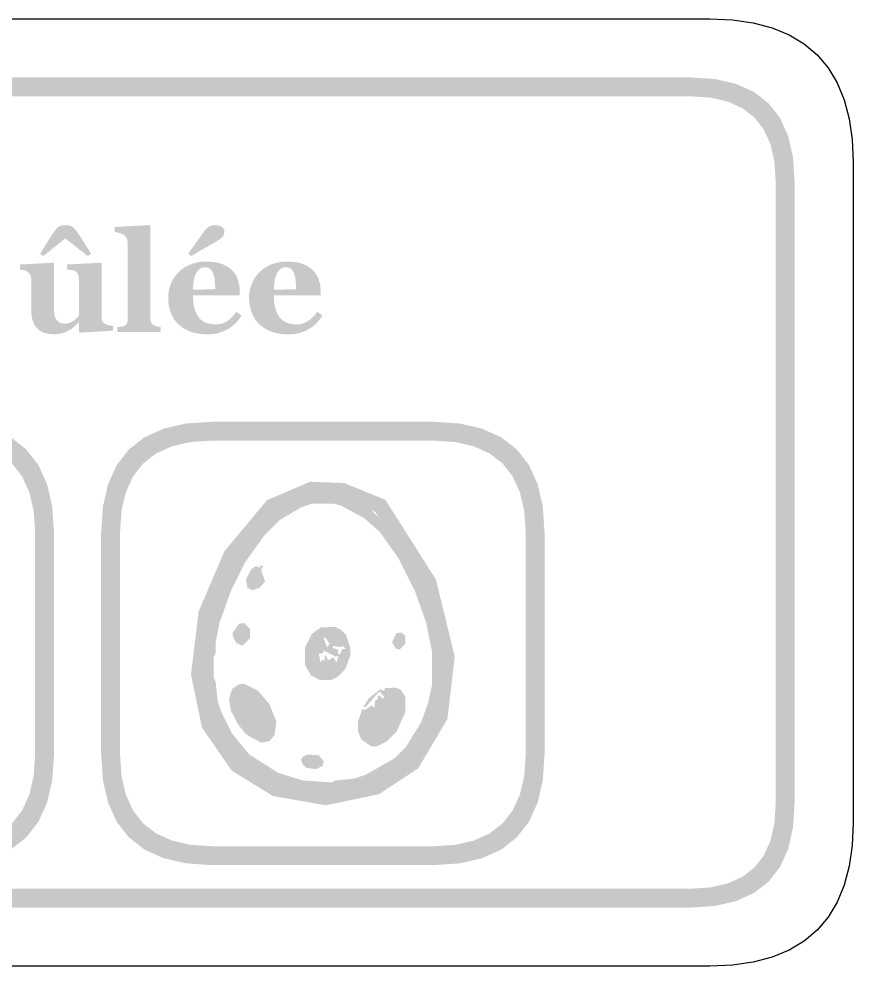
# Model space of a CAD drawing. Header units: millimetres. Extents: x 6 to 126, y 130 to 351.
# Drawn here: x 52.36 to 70.04, y 307.96 to 328.04 of the extents above; entities that cross this region are included whole.
import ezdxf

# ---------------------------------------------------------------- set-up
doc = ezdxf.new("R2010")
doc.units = ezdxf.units.MM
doc.layers.add('CUT', color=1, linetype='Continuous')
doc.layers.add('RASTER', color=7, linetype='Continuous')

msp = doc.modelspace()

# ---------------------------------------------------------------- hatches: boundary and pattern name
at = {"layer": 'RASTER'}
h = msp.add_hatch(color=7, dxfattribs=at)
h.paths.add_polyline_path([(7.2, 324.6), (7.234, 325.116), (7.337, 325.563), (7.509, 325.941), (7.75, 326.25), (8.059, 326.491), (8.438, 326.663), (8.884, 326.766), (9.4, 326.8), (66.6, 326.8), (67.116, 326.766), (67.563, 326.663), (67.941, 326.491), (68.25, 326.25), (68.491, 325.941), (68.663, 325.563), (68.766, 325.116), (68.8, 324.6), (68.8, 311.4), (68.766, 310.884), (68.663, 310.438), (68.491, 310.059), (68.25, 309.75), (67.941, 309.509), (67.563, 309.338), (67.116, 309.234), (66.6, 309.2), (9.4, 309.2), (8.884, 309.234), (8.438, 309.338), (8.059, 309.509), (7.75, 309.75), (7.509, 310.059), (7.337, 310.438), (7.234, 310.884), (7.2, 311.4)])
h.paths.add_polyline_path([(7.6, 324.6), (7.6, 311.4), (7.628, 310.978), (7.712, 310.613), (7.853, 310.303), (8.05, 310.05), (8.303, 309.853), (8.612, 309.713), (8.978, 309.628), (9.4, 309.6), (66.6, 309.6), (67.022, 309.628), (67.387, 309.713), (67.697, 309.853), (67.95, 310.05), (68.147, 310.303), (68.288, 310.613), (68.372, 310.978), (68.4, 311.4), (68.4, 324.6), (68.372, 325.022), (68.288, 325.388), (68.147, 325.697), (67.95, 325.95), (67.697, 326.147), (67.387, 326.288), (67.022, 326.372), (66.6, 326.4), (9.4, 326.4), (8.978, 326.372), (8.612, 326.288), (8.303, 326.147), (8.05, 325.95), (7.853, 325.697), (7.712, 325.388), (7.628, 325.022), (7.6, 324.6)], flags=0)
h = msp.add_hatch(color=7, dxfattribs=at)
h.paths.add_polyline_path([(54.351, 321.431), (53.652, 321.388), (53.63, 321.409), (53.63, 321.601), (53.621, 321.601), (53.609, 321.589), (53.596, 321.578), (53.584, 321.567), (53.572, 321.556), (53.56, 321.545), (53.548, 321.534), (53.536, 321.523), (53.524, 321.512), (53.511, 321.501), (53.499, 321.491), (53.485, 321.481), (53.471, 321.471), (53.457, 321.461), (53.442, 321.452), (53.426, 321.443), (53.41, 321.434), (53.392, 321.424), (53.373, 321.415), (53.355, 321.407), (53.337, 321.399), (53.32, 321.392), (53.303, 321.386), (53.286, 321.38), (53.269, 321.375), (53.251, 321.371), (53.232, 321.367), (53.21, 321.363), (53.187, 321.361), (53.162, 321.359), (53.135, 321.357), (53.106, 321.356), (53.075, 321.356), (53.021, 321.358), (52.971, 321.364), (52.923, 321.375), (52.879, 321.389), (52.839, 321.408), (52.801, 321.431), (52.767, 321.458), (52.736, 321.489), (52.708, 321.524), (52.684, 321.563), (52.664, 321.605), (52.647, 321.65), (52.634, 321.699), (52.625, 321.751), (52.62, 321.807), (52.618, 321.866), (52.618, 322.525), (52.617, 322.539), (52.616, 322.552), (52.615, 322.565), (52.612, 322.577), (52.609, 322.588), (52.605, 322.599), (52.601, 322.609), (52.596, 322.618), (52.59, 322.627), (52.584, 322.635), (52.577, 322.644), (52.57, 322.652), (52.563, 322.66), (52.555, 322.667), (52.546, 322.675), (52.537, 322.682), (52.53, 322.687), (52.521, 322.692), (52.513, 322.696), (52.503, 322.701), (52.494, 322.704), (52.483, 322.708), (52.472, 322.711), (52.461, 322.713), (52.449, 322.716), (52.438, 322.718), (52.427, 322.719), (52.416, 322.721), (52.406, 322.723), (52.396, 322.724), (52.386, 322.725), (52.376, 322.726), (52.376, 322.833), (53.086, 322.871), (53.103, 322.849), (53.103, 321.875), (53.103, 321.838), (53.106, 321.804), (53.111, 321.773), (53.117, 321.744), (53.125, 321.717), (53.135, 321.693), (53.147, 321.671), (53.16, 321.652), (53.176, 321.635), (53.192, 321.621), (53.21, 321.608), (53.229, 321.598), (53.25, 321.59), (53.271, 321.585), (53.295, 321.581), (53.319, 321.58), (53.345, 321.581), (53.37, 321.584), (53.394, 321.588), (53.418, 321.594), (53.441, 321.601), (53.463, 321.611), (53.485, 321.622), (53.506, 321.634), (53.526, 321.648), (53.545, 321.662), (53.562, 321.676), (53.578, 321.69), (53.592, 321.705), (53.605, 321.72), (53.617, 321.735), (53.627, 321.75), (53.627, 322.54), (53.627, 322.552), (53.626, 322.564), (53.624, 322.576), (53.622, 322.587), (53.62, 322.598), (53.616, 322.609), (53.612, 322.619), (53.608, 322.629), (53.603, 322.639), (53.597, 322.648), (53.591, 322.657), (53.584, 322.665), (53.577, 322.673), (53.569, 322.68), (53.561, 322.687), (53.552, 322.693), (53.545, 322.698), (53.538, 322.702), (53.529, 322.705), (53.52, 322.708), (53.51, 322.711), (53.5, 322.713), (53.489, 322.715), (53.477, 322.717), (53.465, 322.718), (53.452, 322.72), (53.44, 322.721), (53.427, 322.722), (53.415, 322.723), (53.402, 322.724), (53.389, 322.725), (53.376, 322.726), (53.376, 322.833), (54.087, 322.871), (54.109, 322.849), (54.109, 321.718), (54.109, 321.705), (54.11, 321.693), (54.112, 321.682), (54.114, 321.67), (54.117, 321.66), (54.12, 321.65), (54.125, 321.64), (54.129, 321.631), (54.135, 321.622), (54.141, 321.613), (54.147, 321.605), (54.155, 321.598), (54.162, 321.59), (54.171, 321.583), (54.18, 321.576), (54.189, 321.57), (54.197, 321.566), (54.204, 321.562), (54.213, 321.558), (54.221, 321.555), (54.231, 321.552), (54.241, 321.55), (54.251, 321.548), (54.262, 321.546), (54.273, 321.544), (54.284, 321.543), (54.295, 321.542), (54.306, 321.54), (54.318, 321.54), (54.329, 321.539), (54.34, 321.538), (54.351, 321.538)])
h.paths.add_polyline_path([(53.889, 323.058), (53.81, 323.016), (53.341, 323.388), (52.878, 323.016), (52.804, 323.058), (52.839, 323.115), (52.871, 323.167), (52.901, 323.215), (52.928, 323.258), (52.952, 323.297), (52.973, 323.331), (52.992, 323.361), (53.007, 323.386), (53.022, 323.41), (53.037, 323.433), (53.053, 323.457), (53.07, 323.48), (53.087, 323.505), (53.105, 323.529), (53.123, 323.553), (53.142, 323.578), (53.151, 323.589), (53.16, 323.599), (53.169, 323.609), (53.179, 323.618), (53.189, 323.626), (53.2, 323.633), (53.211, 323.64), (53.222, 323.646), (53.234, 323.651), (53.247, 323.655), (53.261, 323.659), (53.276, 323.662), (53.292, 323.664), (53.31, 323.666), (53.328, 323.667), (53.347, 323.668), (53.367, 323.667), (53.385, 323.666), (53.402, 323.665), (53.417, 323.662), (53.432, 323.66), (53.445, 323.656), (53.457, 323.652), (53.467, 323.647), (53.477, 323.642), (53.487, 323.635), (53.496, 323.629), (53.506, 323.621), (53.515, 323.613), (53.524, 323.604), (53.533, 323.594), (53.542, 323.584), (53.559, 323.563), (53.577, 323.54), (53.595, 323.516), (53.613, 323.491), (53.632, 323.464), (53.651, 323.437), (53.67, 323.408), (53.689, 323.378), (53.709, 323.346), (53.731, 323.311), (53.754, 323.275), (53.778, 323.236), (53.804, 323.195), (53.831, 323.152), (53.859, 323.106), (53.889, 323.058)])
msp.add_hatch(color=7, dxfattribs=at).paths.add_polyline_path([(55.361, 321.4), (54.443, 321.4), (54.443, 321.507), (54.452, 321.508), (54.462, 321.508), (54.471, 321.509), (54.48, 321.51), (54.49, 321.511), (54.499, 321.512), (54.508, 321.513), (54.517, 321.514), (54.526, 321.515), (54.534, 321.517), (54.543, 321.518), (54.551, 321.52), (54.559, 321.522), (54.566, 321.524), (54.573, 321.526), (54.581, 321.529), (54.592, 321.534), (54.602, 321.539), (54.611, 321.544), (54.62, 321.55), (54.627, 321.557), (54.634, 321.564), (54.64, 321.571), (54.644, 321.579), (54.648, 321.588), (54.652, 321.597), (54.655, 321.607), (54.657, 321.618), (54.659, 321.629), (54.66, 321.641), (54.661, 321.653), (54.661, 321.667), (54.661, 323.29), (54.661, 323.303), (54.66, 323.317), (54.658, 323.33), (54.655, 323.343), (54.652, 323.356), (54.648, 323.369), (54.644, 323.381), (54.638, 323.393), (54.633, 323.404), (54.626, 323.415), (54.619, 323.425), (54.612, 323.435), (54.604, 323.444), (54.596, 323.452), (54.587, 323.459), (54.578, 323.465), (54.57, 323.47), (54.561, 323.475), (54.551, 323.48), (54.541, 323.484), (54.529, 323.489), (54.517, 323.493), (54.503, 323.498), (54.489, 323.502), (54.474, 323.506), (54.46, 323.51), (54.446, 323.513), (54.433, 323.516), (54.42, 323.518), (54.408, 323.52), (54.396, 323.522), (54.384, 323.523), (54.384, 323.629), (55.121, 323.668), (55.143, 323.644), (55.143, 321.686), (55.143, 321.672), (55.144, 321.66), (55.146, 321.648), (55.148, 321.637), (55.151, 321.626), (55.154, 321.616), (55.158, 321.606), (55.162, 321.598), (55.167, 321.59), (55.173, 321.582), (55.18, 321.575), (55.187, 321.568), (55.195, 321.561), (55.204, 321.555), (55.213, 321.55), (55.224, 321.545), (55.231, 321.542), (55.238, 321.539), (55.246, 321.536), (55.254, 321.533), (55.261, 321.53), (55.269, 321.527), (55.277, 321.524), (55.285, 321.522), (55.293, 321.519), (55.302, 321.517), (55.311, 321.515), (55.32, 321.513), (55.33, 321.511), (55.34, 321.509), (55.351, 321.508), (55.361, 321.507)])
h = msp.add_hatch(color=7, dxfattribs=at)
h.paths.add_polyline_path([(57.077, 321.75), (57.064, 321.729), (57.05, 321.709), (57.035, 321.689), (57.02, 321.669), (57.004, 321.649), (56.988, 321.63), (56.971, 321.611), (56.953, 321.593), (56.934, 321.574), (56.915, 321.557), (56.896, 321.54), (56.875, 321.524), (56.855, 321.508), (56.833, 321.494), (56.811, 321.479), (56.788, 321.466), (56.764, 321.452), (56.739, 321.44), (56.714, 321.428), (56.689, 321.417), (56.665, 321.407), (56.64, 321.398), (56.615, 321.389), (56.59, 321.382), (56.564, 321.375), (56.538, 321.369), (56.51, 321.364), (56.482, 321.36), (56.452, 321.357), (56.422, 321.355), (56.391, 321.354), (56.359, 321.353), (56.306, 321.354), (56.254, 321.357), (56.205, 321.362), (56.157, 321.369), (56.111, 321.377), (56.067, 321.388), (56.025, 321.4), (55.985, 321.415), (55.946, 321.431), (55.909, 321.448), (55.874, 321.467), (55.841, 321.487), (55.809, 321.508), (55.779, 321.531), (55.751, 321.555), (55.725, 321.58), (55.7, 321.607), (55.677, 321.635), (55.655, 321.663), (55.635, 321.694), (55.617, 321.725), (55.6, 321.757), (55.585, 321.791), (55.572, 321.826), (55.56, 321.861), (55.549, 321.898), (55.541, 321.935), (55.534, 321.973), (55.528, 322.012), (55.524, 322.051), (55.522, 322.091), (55.521, 322.132), (55.522, 322.17), (55.524, 322.206), (55.529, 322.243), (55.535, 322.279), (55.542, 322.314), (55.552, 322.35), (55.563, 322.384), (55.576, 322.419), (55.59, 322.453), (55.606, 322.485), (55.624, 322.517), (55.642, 322.548), (55.663, 322.578), (55.684, 322.607), (55.707, 322.635), (55.732, 322.663), (55.758, 322.688), (55.785, 322.712), (55.814, 322.735), (55.845, 322.757), (55.877, 322.777), (55.911, 322.796), (55.946, 322.814), (55.983, 322.831), (56.022, 322.846), (56.061, 322.859), (56.102, 322.87), (56.144, 322.879), (56.187, 322.887), (56.231, 322.892), (56.276, 322.895), (56.322, 322.896), (56.372, 322.895), (56.42, 322.892), (56.466, 322.889), (56.509, 322.883), (56.55, 322.876), (56.589, 322.868), (56.625, 322.857), (56.659, 322.846), (56.691, 322.833), (56.722, 322.819), (56.752, 322.803), (56.78, 322.786), (56.806, 322.769), (56.831, 322.75), (56.855, 322.729), (56.877, 322.708), (56.898, 322.687), (56.916, 322.664), (56.934, 322.641), (56.95, 322.617), (56.964, 322.592), (56.977, 322.566), (56.989, 322.539), (56.999, 322.511), (57.008, 322.483), (57.016, 322.454), (57.022, 322.424), (57.028, 322.395), (57.032, 322.365), (57.035, 322.335), (57.037, 322.304), (57.037, 322.273), (57.037, 322.178), (56.047, 322.178), (56.049, 322.105), (56.054, 322.037), (56.063, 321.973), (56.076, 321.913), (56.092, 321.859), (56.112, 321.808), (56.135, 321.762), (56.163, 321.721), (56.194, 321.684), (56.229, 321.652), (56.269, 321.625), (56.312, 321.603), (56.36, 321.586), (56.413, 321.574), (56.469, 321.567), (56.53, 321.564), (56.564, 321.565), (56.597, 321.569), (56.63, 321.575), (56.661, 321.583), (56.692, 321.594), (56.721, 321.606), (56.75, 321.622), (56.778, 321.64), (56.805, 321.659), (56.831, 321.68), (56.856, 321.702), (56.88, 321.725), (56.903, 321.75), (56.924, 321.775), (56.945, 321.802), (56.965, 321.831)])
h.paths.add_polyline_path([(56.517, 322.307), (56.517, 322.329), (56.517, 322.351), (56.516, 322.373), (56.515, 322.396), (56.514, 322.418), (56.512, 322.441), (56.51, 322.464), (56.508, 322.487), (56.506, 322.509), (56.503, 322.531), (56.5, 322.551), (56.496, 322.571), (56.492, 322.589), (56.488, 322.606), (56.483, 322.623), (56.478, 322.638), (56.471, 322.654), (56.464, 322.67), (56.456, 322.685), (56.448, 322.698), (56.439, 322.711), (56.43, 322.722), (56.42, 322.732), (56.409, 322.742), (56.398, 322.75), (56.386, 322.757), (56.374, 322.763), (56.361, 322.768), (56.347, 322.772), (56.332, 322.775), (56.316, 322.776), (56.3, 322.777), (56.273, 322.775), (56.247, 322.77), (56.222, 322.761), (56.199, 322.748), (56.177, 322.732), (56.157, 322.713), (56.138, 322.689), (56.12, 322.663), (56.104, 322.632), (56.09, 322.597), (56.078, 322.558), (56.068, 322.515), (56.06, 322.468), (56.054, 322.416), (56.049, 322.361), (56.047, 322.301)], flags=0)
h.paths.add_polyline_path([(56.712, 323.539), (56.711, 323.523), (56.71, 323.507), (56.708, 323.493), (56.704, 323.479), (56.7, 323.466), (56.695, 323.454), (56.689, 323.443), (56.682, 323.432), (56.674, 323.422), (56.665, 323.412), (56.654, 323.402), (56.643, 323.392), (56.63, 323.381), (56.617, 323.371), (56.602, 323.36), (56.586, 323.35), (56.567, 323.337), (56.545, 323.324), (56.52, 323.309), (56.493, 323.293), (56.464, 323.276), (56.431, 323.258), (56.396, 323.238), (56.359, 323.217), (56.319, 323.195), (56.279, 323.172), (56.237, 323.148), (56.193, 323.123), (56.149, 323.097), (56.103, 323.07), (56.056, 323.042), (56.007, 323.013), (55.946, 323.068), (55.977, 323.11), (56.007, 323.15), (56.034, 323.187), (56.06, 323.222), (56.084, 323.256), (56.106, 323.286), (56.127, 323.315), (56.145, 323.342), (56.162, 323.367), (56.179, 323.391), (56.195, 323.414), (56.211, 323.436), (56.225, 323.457), (56.24, 323.477), (56.253, 323.497), (56.267, 323.515), (56.282, 323.537), (56.298, 323.556), (56.313, 323.574), (56.328, 323.59), (56.343, 323.604), (56.358, 323.617), (56.372, 323.627), (56.387, 323.636), (56.401, 323.643), (56.417, 323.65), (56.433, 323.655), (56.451, 323.66), (56.469, 323.663), (56.488, 323.666), (56.508, 323.667), (56.529, 323.668), (56.546, 323.667), (56.563, 323.665), (56.58, 323.662), (56.596, 323.658), (56.611, 323.653), (56.626, 323.646), (56.641, 323.638), (56.656, 323.629), (56.669, 323.62), (56.68, 323.61), (56.69, 323.599), (56.698, 323.588), (56.704, 323.576), (56.708, 323.564), (56.711, 323.552), (56.712, 323.539)])
h = msp.add_hatch(color=7, dxfattribs=at)
h.paths.add_polyline_path([(58.792, 321.75), (58.779, 321.729), (58.765, 321.709), (58.751, 321.689), (58.735, 321.669), (58.72, 321.649), (58.703, 321.63), (58.686, 321.611), (58.668, 321.593), (58.65, 321.574), (58.631, 321.557), (58.611, 321.54), (58.591, 321.524), (58.57, 321.508), (58.548, 321.494), (58.526, 321.479), (58.503, 321.466), (58.479, 321.452), (58.454, 321.44), (58.43, 321.428), (58.405, 321.417), (58.38, 321.407), (58.355, 321.398), (58.33, 321.389), (58.305, 321.382), (58.279, 321.375), (58.253, 321.369), (58.225, 321.364), (58.197, 321.36), (58.168, 321.357), (58.138, 321.355), (58.106, 321.354), (58.074, 321.353), (58.021, 321.354), (57.97, 321.357), (57.92, 321.362), (57.872, 321.369), (57.826, 321.377), (57.782, 321.388), (57.74, 321.4), (57.7, 321.415), (57.661, 321.431), (57.625, 321.448), (57.59, 321.467), (57.556, 321.487), (57.525, 321.508), (57.495, 321.531), (57.466, 321.555), (57.44, 321.58), (57.415, 321.607), (57.392, 321.635), (57.37, 321.663), (57.35, 321.694), (57.332, 321.725), (57.315, 321.757), (57.3, 321.791), (57.287, 321.826), (57.275, 321.861), (57.265, 321.898), (57.256, 321.935), (57.249, 321.973), (57.243, 322.012), (57.239, 322.051), (57.237, 322.091), (57.236, 322.132), (57.237, 322.17), (57.24, 322.206), (57.244, 322.243), (57.25, 322.279), (57.258, 322.314), (57.267, 322.35), (57.278, 322.384), (57.291, 322.419), (57.306, 322.453), (57.322, 322.485), (57.339, 322.517), (57.358, 322.548), (57.378, 322.578), (57.4, 322.607), (57.423, 322.635), (57.447, 322.663), (57.473, 322.688), (57.5, 322.712), (57.529, 322.735), (57.56, 322.757), (57.592, 322.777), (57.626, 322.796), (57.661, 322.814), (57.698, 322.831), (57.737, 322.846), (57.777, 322.859), (57.817, 322.87), (57.859, 322.879), (57.902, 322.887), (57.946, 322.892), (57.991, 322.895), (58.038, 322.896), (58.088, 322.895), (58.136, 322.892), (58.181, 322.889), (58.224, 322.883), (58.265, 322.876), (58.304, 322.868), (58.34, 322.857), (58.375, 322.846), (58.407, 322.833), (58.438, 322.819), (58.467, 322.803), (58.495, 322.786), (58.522, 322.769), (58.547, 322.75), (58.57, 322.729), (58.593, 322.708), (58.613, 322.687), (58.632, 322.664), (58.649, 322.641), (58.665, 322.617), (58.679, 322.592), (58.692, 322.566), (58.704, 322.539), (58.714, 322.511), (58.723, 322.483), (58.731, 322.454), (58.738, 322.424), (58.743, 322.395), (58.747, 322.365), (58.75, 322.335), (58.752, 322.304), (58.752, 322.273), (58.752, 322.178), (57.762, 322.178), (57.764, 322.105), (57.769, 322.037), (57.778, 321.973), (57.791, 321.913), (57.807, 321.859), (57.827, 321.808), (57.851, 321.762), (57.878, 321.721), (57.909, 321.684), (57.944, 321.652), (57.984, 321.625), (58.028, 321.603), (58.076, 321.586), (58.128, 321.574), (58.185, 321.567), (58.246, 321.564), (58.28, 321.565), (58.313, 321.569), (58.345, 321.575), (58.376, 321.583), (58.407, 321.594), (58.436, 321.606), (58.465, 321.622), (58.493, 321.64), (58.52, 321.659), (58.546, 321.68), (58.571, 321.702), (58.595, 321.725), (58.618, 321.75), (58.64, 321.775), (58.661, 321.802), (58.681, 321.831)])
h.paths.add_polyline_path([(58.232, 322.307), (58.232, 322.329), (58.232, 322.351), (58.231, 322.373), (58.23, 322.396), (58.229, 322.418), (58.227, 322.441), (58.226, 322.464), (58.224, 322.487), (58.221, 322.509), (58.218, 322.531), (58.215, 322.551), (58.212, 322.571), (58.207, 322.589), (58.203, 322.606), (58.198, 322.623), (58.193, 322.638), (58.186, 322.654), (58.179, 322.67), (58.172, 322.685), (58.163, 322.698), (58.155, 322.711), (58.145, 322.722), (58.135, 322.732), (58.125, 322.742), (58.114, 322.75), (58.102, 322.757), (58.089, 322.763), (58.076, 322.768), (58.062, 322.772), (58.047, 322.775), (58.032, 322.776), (58.016, 322.777), (57.988, 322.775), (57.962, 322.77), (57.937, 322.761), (57.914, 322.748), (57.892, 322.732), (57.872, 322.713), (57.853, 322.689), (57.835, 322.663), (57.82, 322.632), (57.806, 322.597), (57.794, 322.558), (57.783, 322.515), (57.775, 322.468), (57.769, 322.416), (57.765, 322.361), (57.762, 322.301)], flags=0)
h = msp.add_hatch(color=7, dxfattribs=at)
h.paths.add_polyline_path([(43.7, 317.15), (43.737, 317.701), (43.847, 318.178), (44.03, 318.582), (44.288, 318.913), (44.618, 319.17), (45.022, 319.353), (45.499, 319.463), (46.05, 319.5), (50.75, 319.5), (51.301, 319.463), (51.778, 319.353), (52.182, 319.17), (52.513, 318.913), (52.77, 318.582), (52.953, 318.178), (53.063, 317.701), (53.1, 317.15), (53.1, 312.45), (53.063, 311.899), (52.953, 311.422), (52.77, 311.018), (52.513, 310.688), (52.182, 310.43), (51.778, 310.247), (51.301, 310.137), (50.75, 310.1), (46.05, 310.1), (45.499, 310.137), (45.022, 310.247), (44.618, 310.43), (44.288, 310.688), (44.03, 311.018), (43.847, 311.422), (43.737, 311.899), (43.7, 312.45)])
h.paths.add_polyline_path([(44.1, 317.15), (44.1, 312.45), (44.13, 311.993), (44.222, 311.597), (44.374, 311.262), (44.588, 310.988), (44.862, 310.774), (45.197, 310.622), (45.593, 310.53), (46.05, 310.5), (50.75, 310.5), (51.207, 310.53), (51.603, 310.622), (51.938, 310.774), (52.213, 310.988), (52.426, 311.262), (52.578, 311.597), (52.67, 311.993), (52.7, 312.45), (52.7, 317.15), (52.67, 317.607), (52.578, 318.003), (52.426, 318.338), (52.213, 318.613), (51.938, 318.826), (51.603, 318.978), (51.207, 319.07), (50.75, 319.1), (46.05, 319.1), (45.593, 319.07), (45.197, 318.978), (44.862, 318.826), (44.587, 318.613), (44.374, 318.338), (44.222, 318.003), (44.13, 317.607), (44.1, 317.15)], flags=0)
h = msp.add_hatch(color=7, dxfattribs=at)
h.paths.add_polyline_path([(54.1, 317.15), (54.137, 317.701), (54.247, 318.178), (54.43, 318.582), (54.687, 318.913), (55.018, 319.17), (55.422, 319.353), (55.899, 319.463), (56.45, 319.5), (61.15, 319.5), (61.701, 319.463), (62.178, 319.353), (62.582, 319.17), (62.913, 318.913), (63.17, 318.582), (63.353, 318.178), (63.463, 317.701), (63.5, 317.15), (63.5, 312.45), (63.463, 311.899), (63.353, 311.422), (63.17, 311.018), (62.912, 310.688), (62.582, 310.43), (62.178, 310.247), (61.701, 310.137), (61.15, 310.1), (56.45, 310.1), (55.899, 310.137), (55.422, 310.247), (55.018, 310.43), (54.688, 310.688), (54.43, 311.018), (54.247, 311.422), (54.137, 311.899), (54.1, 312.45)])
h.paths.add_polyline_path([(54.5, 317.15), (54.5, 312.45), (54.53, 311.993), (54.622, 311.597), (54.774, 311.262), (54.987, 310.988), (55.262, 310.774), (55.597, 310.622), (55.993, 310.53), (56.45, 310.5), (61.15, 310.5), (61.607, 310.53), (62.003, 310.622), (62.338, 310.774), (62.613, 310.988), (62.826, 311.262), (62.978, 311.597), (63.07, 311.993), (63.1, 312.45), (63.1, 317.15), (63.07, 317.607), (62.978, 318.003), (62.826, 318.338), (62.613, 318.613), (62.338, 318.826), (62.003, 318.978), (61.607, 319.07), (61.15, 319.1), (56.45, 319.1), (55.993, 319.07), (55.597, 318.978), (55.262, 318.826), (54.988, 318.613), (54.774, 318.338), (54.622, 318.003), (54.53, 317.607), (54.5, 317.15)], flags=0)
h = msp.add_hatch(color=7, dxfattribs=at)
h.paths.add_polyline_path([(58.529, 318.228), (59.252, 318.201), (60.126, 317.845), (61.197, 316.155), (61.596, 314.518), (61.44, 313.197), (60.821, 312.151), (59.988, 311.603), (58.863, 311.369), (57.741, 311.565), (56.866, 312.105), (56.237, 313.016), (56.004, 314.139), (56.167, 315.479), (56.716, 316.76), (57.616, 317.837)])
h.paths.add_polyline_path([(58.589, 317.905), (57.812, 317.573), (56.992, 316.591), (56.479, 315.395), (56.328, 314.153), (56.537, 313.144), (57.091, 312.342), (57.857, 311.869), (58.858, 311.695), (59.864, 311.904), (60.583, 312.377), (61.13, 313.301), (61.272, 314.498), (60.899, 316.029), (59.911, 317.588), (59.184, 317.883), (58.589, 317.905)], flags=0)
h = msp.add_hatch(color=7, dxfattribs=at)
h.paths.add_polyline_path([(58.51, 317.954), (59.102, 317.966), (59.343, 317.885), (59.837, 317.616), (60.28, 317.174), (60.561, 316.772), (60.871, 316.197), (61.152, 315.473), (61.313, 314.789), (61.313, 313.824), (61.273, 313.623), (61.072, 313.02), (60.883, 312.686), (60.4, 312.163), (60.159, 312.002), (59.785, 311.813), (59.182, 311.653), (58.458, 311.653), (58.257, 311.693), (57.775, 311.854), (57.36, 312.083), (56.999, 312.364), (56.757, 312.646), (56.407, 313.342), (56.287, 313.824), (56.287, 314.709), (56.327, 314.789), (56.367, 315.191), (56.488, 315.593), (56.838, 316.41), (57.159, 316.932), (57.602, 317.455), (58.044, 317.777)])
h.paths.add_polyline_path([(58.579, 317.765), (58.338, 317.684), (57.883, 317.415), (57.561, 317.093), (57.159, 316.53), (56.85, 315.915), (56.608, 315.232), (56.528, 314.829), (56.528, 314.588), (56.488, 314.508), (56.488, 314.065), (56.528, 313.985), (56.568, 313.583), (56.649, 313.342), (56.878, 312.887), (57.24, 312.445), (57.855, 312.055), (58.378, 311.894), (58.981, 311.854), (59.061, 311.894), (59.463, 311.934), (59.705, 312.015), (60.32, 312.364), (60.561, 312.606), (60.883, 313.128), (61.032, 313.543), (61.112, 313.905), (61.112, 314.628), (60.992, 315.232), (60.75, 315.915), (60.4, 316.611), (59.998, 317.174), (59.677, 317.455), (59.182, 317.725), (59.021, 317.765)], flags=0)
h.paths.add_polyline_path([(57.465, 316.466), (57.533, 316.438), (57.493, 316.357), (57.574, 316.116), (57.465, 315.983), (57.304, 315.927), (57.2, 315.983), (57.171, 316.156), (57.28, 316.37), (57.372, 316.438), (57.481, 316.41)], flags=0)
h.paths.add_polyline_path([(57.023, 315.219), (57.131, 315.232), (57.252, 315.111), (57.252, 314.91), (57.091, 314.749), (56.958, 314.817), (56.89, 314.95), (56.89, 315.03)], flags=0)
h.paths.add_polyline_path([(58.752, 315.139), (59.061, 315.151), (59.194, 315.083), (59.291, 314.978), (59.383, 314.709), (59.383, 314.548), (59.275, 314.254), (59.114, 314.094), (58.981, 314.025), (58.74, 314.025), (58.551, 314.118), (58.418, 314.347), (58.418, 314.709), (58.567, 315.002)], flags=0)
h.paths.add_polyline_path([(60.36, 315.018), (60.469, 315.03), (60.549, 314.95), (60.549, 314.789), (60.429, 314.669), (60.336, 314.697), (60.268, 314.829)], flags=0)
h.paths.add_polyline_path([(58.848, 314.938), (58.82, 314.91), (58.888, 314.721), (58.941, 314.789)], flags=0)
h.paths.add_polyline_path([(59.021, 314.749), (58.993, 314.721), (59.13, 314.656), (59.114, 314.6), (59.154, 314.56), (59.21, 314.681), (59.291, 314.681), (59.222, 314.749), (59.17, 314.721)], flags=0)
h.paths.add_polyline_path([(58.808, 314.656), (58.808, 314.6), (58.712, 314.576), (58.752, 314.399), (58.792, 314.455), (58.848, 314.439), (58.832, 314.536), (58.86, 314.548), (58.913, 314.439), (59.021, 314.508), (59.09, 314.399), (59.13, 314.536), (59.073, 314.52)], flags=0)
h.paths.add_polyline_path([(57.023, 313.933), (57.131, 313.945), (57.425, 313.796), (57.666, 313.514), (57.815, 313.14), (57.775, 312.859), (57.666, 312.726), (57.493, 312.698), (57.28, 312.807), (57.159, 312.887), (56.999, 313.088), (56.85, 313.382), (56.81, 313.623), (56.878, 313.836)], flags=0)
h.paths.add_polyline_path([(60.119, 313.852), (60.348, 313.864), (60.457, 313.812), (60.549, 313.663), (60.549, 313.342), (60.36, 312.927), (60.159, 312.726), (59.946, 312.618), (59.825, 312.618), (59.612, 312.767), (59.544, 312.939), (59.544, 313.14), (59.636, 313.41), (59.693, 313.394), (59.837, 313.49), (59.894, 313.434), (59.906, 313.583), (59.974, 313.635), (59.958, 313.691), (60.014, 313.691), (60.067, 313.623), (60.107, 313.663), (60.014, 313.772), (59.974, 313.756), (59.693, 313.434), (59.665, 313.462), (59.773, 313.635), (59.974, 313.796), (60.026, 313.824), (60.095, 313.796)], flags=0)
h.paths.add_polyline_path([(58.47, 312.445), (58.712, 312.429), (58.82, 312.296), (58.792, 312.204), (58.659, 312.135), (58.446, 312.163), (58.366, 312.244), (58.338, 312.336), (58.366, 312.389)], flags=0)

# ---------------------------------------------------------------- linework, layer by layer
at = {"layer": 'CUT'}
msp.add_lwpolyline([(8.999, 328.04), (67.001, 328.04), (67.483, 328.019), (67.925, 327.956), (68.325, 327.851), (68.685, 327.703), (69.003, 327.512), (69.278, 327.278), (69.512, 327.003), (69.703, 326.685), (69.851, 326.325), (69.956, 325.925), (70.019, 325.483), (70.04, 325.001), (70.04, 310.999), (70.019, 310.517), (69.956, 310.075), (69.851, 309.675), (69.703, 309.315), (69.512, 308.997), (69.278, 308.722), (69.003, 308.488), (68.685, 308.297), (68.325, 308.149), (67.925, 308.044), (67.483, 307.981), (67.001, 307.96), (8.999, 307.96)], dxfattribs=at)

doc.saveas('drawing.dxf')
